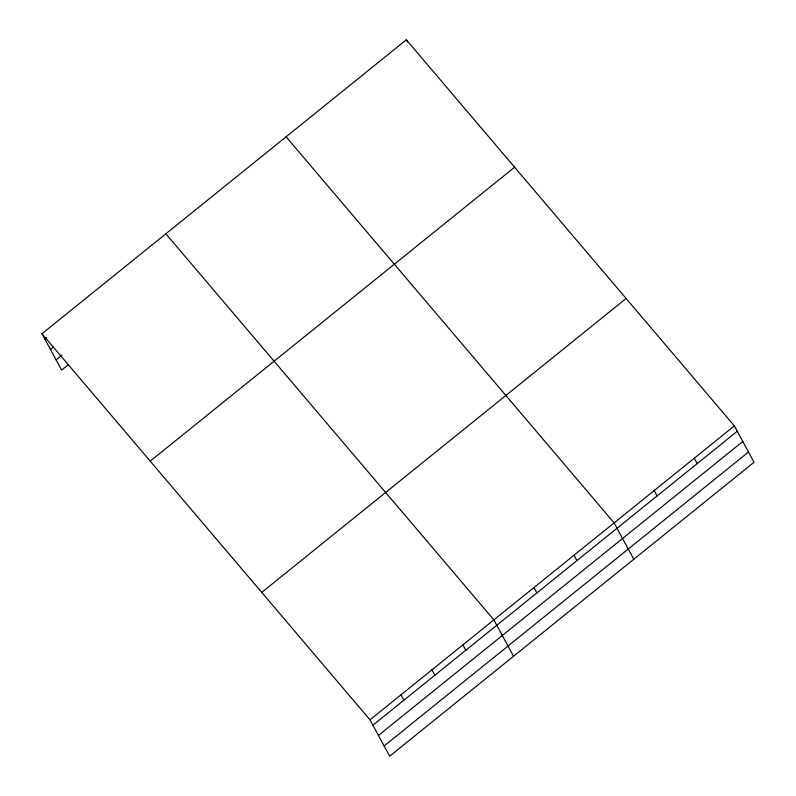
<?xml version="1.0" encoding="UTF-8"?>
<svg xmlns="http://www.w3.org/2000/svg" width="796" height="796" viewBox="0 0 796 796"><rect width="100%" height="100%" fill="white"/><g stroke="black" fill="none" stroke-linecap="round" stroke-linejoin="round"><path stroke-width="1.19" d="M41.969 333.733L406.338 39.8L734.36 425.89L754.031 462.267L389.662 756.2L369.991 719.823L41.969 333.733L61.64 370.11L68.416 364.648M44.884 339.116L46.815 337.554M50.417 349.345L53.312 347.006M56.108 359.882L61.919 355.195M150.225 461.143L514.584 167.21M261.745 592.413L626.114 298.48M369.991 719.823L734.36 425.89M372.906 725.206L737.265 431.263M378.438 735.434L742.797 441.491M384.13 745.971L748.499 452.038M286.092 136.803L614.114 522.882L633.785 559.26M165.857 233.795L493.878 619.885L513.549 656.262M694.281 458.217L697.187 463.6M654.203 490.555L657.108 495.928M406.338 39.8L407.502 41.949M574.035 555.22L576.951 560.603M533.957 587.548L536.862 592.93M462.904 644.869L465.819 650.252M431.939 669.854L434.845 675.237M400.965 694.838L403.87 700.221"/></g></svg>
